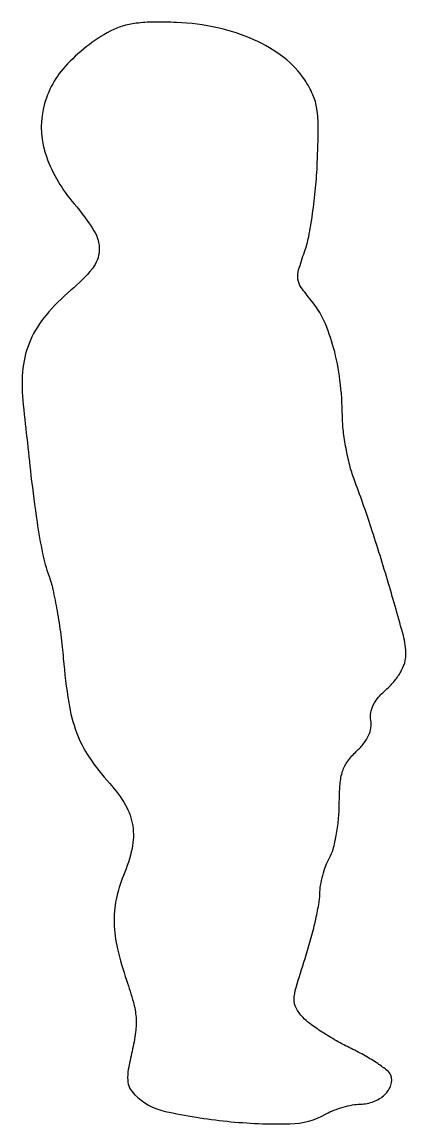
# Model space of a CAD drawing. Extents: x 0 to 58, y 0 to 166.
import ezdxf

# ---------------------------------------------------------------- set-up
doc = ezdxf.new("R2010")
doc.units = 0

msp = doc.modelspace()

# ---------------------------------------------------------------- linework, layer by layer
msp.add_lwpolyline([(13.5, 164.395207, 0.083199), (6.729065, 159.091762, 0.134283), (3.412041, 152.61568, 0.139042), (3.909025, 145.519749, 0.092055), (8.063082, 138.427114, -0.03812), (11.05884, 134.380044, -0.150449), (11.853425, 131.421225, -0.163672), (10.818095, 128.677009, -0.047364), (7.590493, 125.413652, 0.044069), (3.854963, 121.6861, 0.071707), (1.497415, 117.885491, 0.075236), (0.378301, 113.709909, 0.053819), (0.35827, 108.866571, 0.002232), (1.585466, 97.533396, 0.0087), (2.497572, 90.541928, 0.013751), (3.332862, 85.807379, 0.036412), (4.265747, 82.5, -0.03327), (4.873435, 80.396173, -0.010453), (5.504848, 77.178574, -0.010391), (6.061225, 73.548593, -0.011328), (6.448146, 70.001528, 0.01765), (7.255474, 63.378155, 0.049637), (8.435147, 58.867114, 0.059567), (10.338751, 55.156139, 0.035453), (13.40283, 51.239235, -0.052266), (15.794579, 47.960787, -0.094284), (16.892975, 44.834069, -0.090871), (16.786357, 41.442792, -0.045809), (15.5, 37.345757, 0.048789), (14.398625, 33.763475, 0.057681), (14.095978, 30.234156, 0.049883), (14.603215, 26.335335, 0.025583), (15.967834, 21.593491, -0.015629), (16.986827, 18.300629, -0.048106), (17.387201, 16.005587, -0.05329), (17.32142, 13.80647, -0.022622), (16.788109, 10.902381, 0.012506), (16.229441, 8.172238, 0.058297), (16.13267, 6.57119, 0.099523), (16.428158, 5.435251, 0.083322), (17.152151, 4.419278, 0.142711), (21.786389, 1.876194, 0.029391), (31.084734, 0.379279, 0.030096), (40.546473, -0.005817, 0.125609), (46, 1.5, -0.036359), (47.14871, 2.050121, -0.023936), (48.537469, 2.519732, -0.024099), (49.940336, 2.848247, -0.042114), (51.127555, 2.964565, 0.087228), (53.154322, 3.349103, 0.100177), (54.819722, 4.396021, 0.121484), (55.735863, 5.831256, 0.174939), (55.705955, 7.323886, 0.136312), (55.208926, 7.995138, 0.017467), (53.743616, 9.058034, 0.019375), (51.872044, 10.215512, 0.01503), (49.752769, 11.33253, -0.014969), (47.536596, 12.500275, -0.014539), (45.372192, 13.809372, -0.014606), (43.538338, 15.070041, -0.050988), (42.47284, 16.030012, -0.059244), (41.468596, 17.445017, -0.135194), (41.172433, 18.709308, -0.062576), (41.470011, 20.511478, -0.005736), (42.81415, 24.85505, 0.010815), (43.653494, 27.668247, 0.01089), (44.368316, 30.508668, 0.010754), (44.883523, 33.008478, 0.042437), (45.035435, 34.570947, -0.038736), (45.152448, 35.87442, -0.024137), (45.480268, 37.373966, -0.024168), (45.949656, 38.830178, -0.039813), (46.5, 40, 0.063695), (47.05312, 41.33763, 0.021371), (47.519732, 43.403483, 0.020869), (47.845897, 45.757624, 0.0224), (47.964565, 48.075686, -0.017215), (48.08924, 51.131162, -0.060085), (48.471392, 53.063653, -0.079192), (49.236271, 54.557155, -0.046344), (50.57058, 56.066306, 0.036855), (51.665238, 57.258123, 0.059077), (52.38765, 58.433142, 0.069927), (52.735638, 59.584157, 0.085923), (52.71607, 60.704954, -0.089393), (52.703926, 61.853598, -0.07604), (53.085245, 63.006086, -0.0609), (53.889006, 64.198859, -0.032101), (55.14549, 65.472048, 0.038864), (56.311591, 66.686028, 0.044218), (57.220747, 68.017173, 0.048564), (57.805858, 69.349569, 0.07935), (58, 70.565197, 0.06706), (57.607767, 73.476529, 0.004832), (55.37474, 81.315761, 0.007435), (52.766494, 89.687126, 0.010736), (50.193023, 97, -0.02799), (49.539279, 99.084681, -0.016286), (48.978825, 101.646875, -0.01625), (48.583344, 104.258615, -0.026304), (48.437019, 106.5, 0.027582), (48.072478, 111.872786, 0.035195), (47.119357, 116.743141, 0.039557), (45.654823, 120.848188, 0.069548), (43.742323, 123.894385, -0.021473), (42.230312, 125.856457, -0.120091), (41.74842, 127.082157, -0.10562), (41.852269, 128.465962, -0.014827), (42.745104, 131.205812, 0.038364), (43.364716, 133.46234, 0.012189), (43.944509, 136.903614, 0.012088), (44.405962, 140.784046, 0.013175), (44.663356, 144.572448, 0.007462), (44.803948, 149.863261, 0.040666), (44.604724, 152.719241, 0.066306), (43.989473, 154.832166, 0.042715), (42.762265, 157.072448, 0.083281), (39.615746, 160.431747, 0.057671), (35.132887, 163.098826, 0.051826), (29.641448, 164.905995, 0.042222), (23.5, 165.708747, 0.014003), (20.059424, 165.769227, 0.030054), (17.413293, 165.582321, 0.038545), (15.293287, 165.135646, 0.053483)], format="xyb", close=True)

doc.saveas('drawing.dxf')
